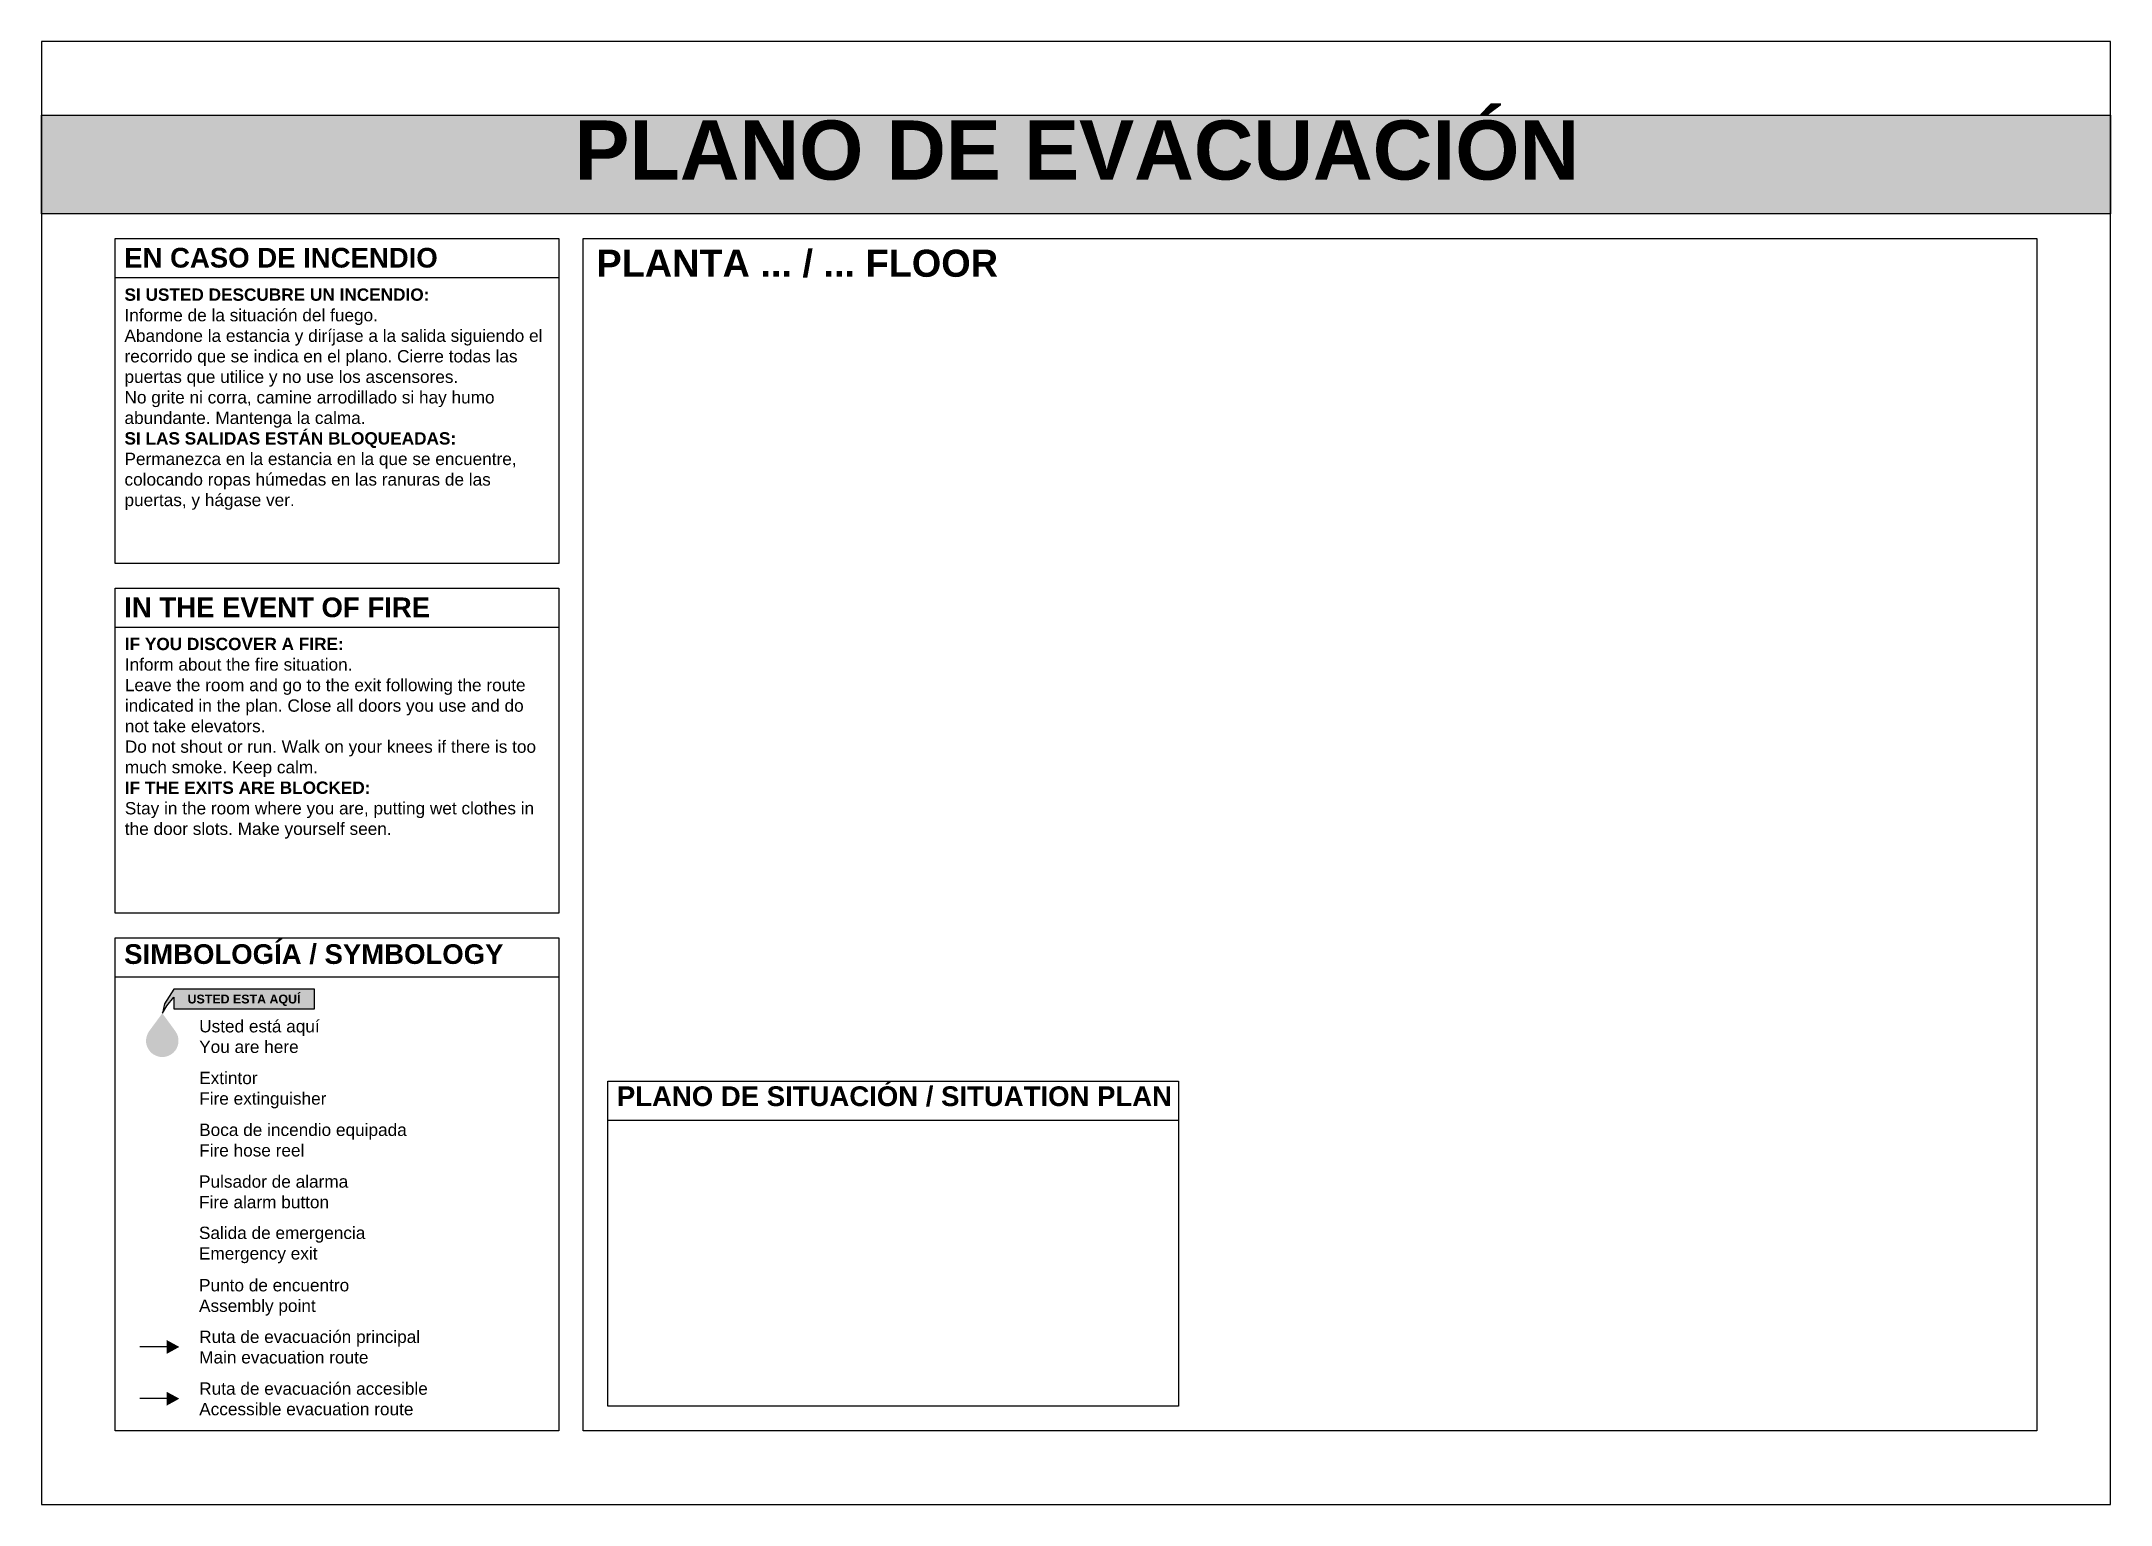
# Model space of a CAD drawing. Extents: x 0 to 420, y 0 to 297.
import ezdxf
from ezdxf.enums import TextEntityAlignment as Align

# ---------------------------------------------------------------- set-up
doc = ezdxf.new("R2010")
doc.units = 0
doc.header["$MEASUREMENT"] = 0
doc.layers.add('Dimensiones A3', color=7, linetype='Continuous', plot=False)
doc.layers.add('Plano situación', color=7, linetype='Continuous')
doc.styles.add('21', font='arialbd.ttf', dxfattribs={"height": 1})

# ---------------------------------------------------------------- blocks, each defined once
blk = doc.blocks.new('USTEDAQUI')
h = blk.add_hatch(color=164)
h.dxf.hatch_style = 1
edge = h.paths.add_edge_path()
edge.add_spline(control_points=[(1.6, 7.04), (1.6, 7.04), (2.2, 7.04), (2.2, 7.04), (2.2, 7.04), (2.2, 7.04), (20.6, 7.04), (20.6, 7.04), (20.6, 7.04), (20.6, 7.04), (20.6, 4.4), (20.6, 4.4), (20.6, 4.4), (20.6, 4.4), (1.6, 4.4), (1.6, 4.4), (1.6, 4.4), (1.6, 4.4), (1.6, 5.98), (1.6, 5.98), (1.6, 5.98), (1.6, 5.98), (0.63, 4.82), (0.63, 4.82), (0.63, 4.82), (0.63, 4.82), (0.04, 3.8), (0.04, 3.8), (0.04, 3.8), (0.04, 3.8), (0.32, 5.05), (0.32, 5.05), (0.32, 5.05), (0.32, 5.05), (1.6, 7.04), (1.6, 7.04)], knot_values=[0, 0, 0, 0, 0.1, 0.1, 0.1, 0.1, 0.2, 0.2, 0.2, 0.2, 0.3, 0.3, 0.3, 0.3, 0.4, 0.4, 0.4, 0.4, 0.5, 0.5, 0.5, 0.5, 0.6, 0.6, 0.6, 0.6, 0.7, 0.7, 0.7, 0.7, 0.8, 0.8, 0.8, 0.8, 1, 1, 1, 1], degree=3, periodic=0)
h = blk.add_hatch(color=164)
h.dxf.hatch_style = 1
edge = h.paths.add_edge_path()
edge.add_spline(control_points=[(1.79, 1.37), (1.79, 1.37), (1.79, 1.37), (1.79, 1.37), (1.79, 1.37), (1.79, 1.37), (1.35, 1.98), (0.91, 2.58)], knot_values=[0.011111, 0.011111, 0.011111, 0.011111, 0.011111, 0.011111, 0.011111, 0.011111, 0.022222, 0.022222, 0.022222, 0.022222], degree=3, periodic=0)
edge.add_spline(control_points=[(0.91, 2.58), (0.47, 3.19), (0.02, 3.79), (0.02, 3.79), (0.02, 3.79), (-1.76, 1.37), (-1.76, 1.37), (-1.76, 1.37), (-1.76, 1.37), (-1.94, 1.07), (-1.94, 1.07), (-1.94, 1.07), (-1.94, 1.07), (-2.06, 0.76), (-2.06, 0.76)], knot_values=[0.911112, 0.911112, 0.911112, 0.911112, 0.922223, 0.922223, 0.922223, 0.966668, 0.966668, 0.966668, 0.966668, 0.98889, 0.98889, 0.98889, 0.98889, 1.011111, 1.011111, 1.011111, 1.011111], degree=3, periodic=0)
edge.add_spline(control_points=[(-2.06, 0.76), (-2.06, 0.76), (-2.06, 0.76), (-2.06, 0.76), (-2.06, 0.76), (-2.09, 0.65), (-2.12, 0.55), (-2.14, 0.45)], knot_values=[0.888889, 0.888889, 0.888889, 0.888889, 0.88889, 0.88889, 0.88889, 0.88889, 0.911112, 0.911112, 0.911112, 0.911112], degree=3, periodic=0)
edge.add_spline(control_points=[(-2.15, 0.39), (-2.17, 0.29), (-2.18, 0.18), (-2.18, 0.08)], knot_values=[0.822222, 0.822222, 0.822222, 0.822222, 0.844444, 0.844444, 0.844444, 0.844444], degree=3, periodic=0)
edge.add_spline(control_points=[(-2.18, 0.07), (-2.18, -0.15), (-2.15, -0.37), (-2.08, -0.58)], knot_values=[0.755556, 0.755556, 0.755556, 0.755556, 0.777778, 0.777778, 0.777778, 0.777778], degree=3, periodic=0)
edge.add_spline(control_points=[(-2.06, -0.63), (-2.03, -0.73), (-1.99, -0.82), (-1.94, -0.91)], knot_values=[0.688889, 0.688889, 0.688889, 0.688889, 0.711111, 0.711111, 0.711111, 0.711111], degree=3, periodic=0)
edge.add_spline(control_points=[(-1.93, -0.93), (-1.83, -1.12), (-1.71, -1.29), (-1.56, -1.45)], knot_values=[0.622222, 0.622222, 0.622222, 0.622222, 0.644444, 0.644444, 0.644444, 0.644444], degree=3, periodic=0)
edge.add_spline(control_points=[(-1.53, -1.48), (-1.53, -1.48), (-1.46, -1.54), (-1.46, -1.54)], knot_values=[0.577778, 0.577778, 0.577778, 0.577778, 0.6, 0.6, 0.6, 0.6], degree=3, periodic=0)
edge.add_spline(control_points=[(-1.46, -1.54), (-1.46, -1.54), (-1.46, -1.54), (-1.46, -1.54), (-1.46, -1.54), (-1.45, -1.55), (-1.44, -1.56), (-1.43, -1.57)], knot_values=[0.566667, 0.566667, 0.566667, 0.566667, 0.566667, 0.566667, 0.566667, 0.566667, 0.577778, 0.577778, 0.577778, 0.577778], degree=3, periodic=0)
edge.add_spline(control_points=[(-1.43, -1.57), (-1.42, -1.58), (-1.41, -1.59), (-1.4, -1.6), (-1.4, -1.6), (-1.4, -1.6), (-1.27, -1.71), (-1.27, -1.71), (-1.27, -1.71), (-1.27, -1.71), (-1.27, -1.71), (-1.27, -1.71)], knot_values=[0.533333, 0.533333, 0.533333, 0.533333, 0.544444, 0.544444, 0.544444, 0.544444, 0.566666, 0.566666, 0.566666, 0.566666, 0.566667, 0.566667, 0.566667, 0.566667], degree=3, periodic=0)
edge.add_spline(control_points=[(-1.27, -1.71), (-1.27, -1.71), (-1.2, -1.75), (-1.2, -1.75)], knot_values=[0.511111, 0.511111, 0.511111, 0.511111, 0.533333, 0.533333, 0.533333, 0.533333], degree=3, periodic=0)
edge.add_spline(control_points=[(-1.2, -1.75), (-1.2, -1.75), (-1.2, -1.75), (-1.2, -1.75), (-1.2, -1.75), (-0.94, -1.92), (-0.65, -2.04), (-0.32, -2.1), (-0.32, -2.1), (-0.32, -2.1), (-0.32, -2.1), (-0.32, -2.1)], knot_values=[0.488889, 0.488889, 0.488889, 0.488889, 0.488889, 0.488889, 0.488889, 0.488889, 0.511111, 0.511111, 0.511111, 0.511111, 0.511111, 0.511111, 0.511111, 0.511111], degree=3, periodic=0)
edge.add_spline(control_points=[(-0.32, -2.1), (-0.32, -2.1), (-0.32, -2.1), (-0.32, -2.1), (-0.32, -2.1)], knot_values=[0.466667, 0.466667, 0.466667, 0.466667, 0.488889, 0.488889, 0.488889, 0.488889, 0.488889], degree=3, periodic=0)
edge.add_spline(control_points=[(-0.32, -2.1), (-0.32, -2.1), (0.03, -2.11), (0.03, -2.11)], knot_values=[0.444445, 0.444445, 0.444445, 0.444445, 0.466667, 0.466667, 0.466667, 0.466667], degree=3, periodic=0)
edge.add_spline(control_points=[(0.03, -2.11), (0.03, -2.11), (0.03, -2.11), (0.03, -2.11), (0.03, -2.11), (0.03, -2.11), (0.35, -2.1), (0.35, -2.1), (0.35, -2.1), (0.35, -2.1), (0.35, -2.1), (0.35, -2.1)], knot_values=[0.422222, 0.422222, 0.422222, 0.422222, 0.422222, 0.422222, 0.422222, 0.422222, 0.444444, 0.444444, 0.444444, 0.444444, 0.444445, 0.444445, 0.444445, 0.444445], degree=3, periodic=0)
edge.add_spline(control_points=[(0.36, -2.1), (0.36, -2.1), (0.36, -2.1), (0.36, -2.1), (0.36, -2.1)], knot_values=[0.377778, 0.377778, 0.377778, 0.377778, 0.4, 0.4, 0.4, 0.4, 0.4], degree=3, periodic=0)
edge.add_spline(control_points=[(0.36, -2.1), (0.7, -2.04), (1.01, -1.91), (1.27, -1.73)], knot_values=[0.355556, 0.355556, 0.355556, 0.355556, 0.377778, 0.377778, 0.377778, 0.377778], degree=3, periodic=0)
edge.add_spline(control_points=[(1.27, -1.73), (1.27, -1.73), (1.27, -1.73), (1.27, -1.73), (1.27, -1.73), (1.27, -1.73), (1.31, -1.71), (1.31, -1.71), (1.31, -1.71), (1.31, -1.71), (1.31, -1.71), (1.31, -1.71)], knot_values=[0.333333, 0.333333, 0.333333, 0.333333, 0.333333, 0.333333, 0.333333, 0.333333, 0.355556, 0.355556, 0.355556, 0.355556, 0.355556, 0.355556, 0.355556, 0.355556], degree=3, periodic=0)
edge.add_spline(control_points=[(1.37, -1.66), (1.37, -1.66), (1.37, -1.66), (1.37, -1.66), (1.37, -1.66), (1.41, -1.63), (1.45, -1.59), (1.48, -1.56)], knot_values=[0.288889, 0.288889, 0.288889, 0.288889, 0.288889, 0.288889, 0.288889, 0.288889, 0.311111, 0.311111, 0.311111, 0.311111], degree=3, periodic=0)
edge.add_spline(control_points=[(1.58, -1.48), (1.58, -1.48), (1.63, -1.42), (1.63, -1.42)], knot_values=[0.244445, 0.244445, 0.244445, 0.244445, 0.266666, 0.266666, 0.266666, 0.266666], degree=3, periodic=0)
edge.add_spline(control_points=[(1.63, -1.42), (1.63, -1.42), (1.63, -1.42), (1.63, -1.42), (1.63, -1.42), (1.84, -1.2), (2, -0.93), (2.09, -0.64)], knot_values=[0.222222, 0.222222, 0.222222, 0.222222, 0.222223, 0.222223, 0.222223, 0.222223, 0.244445, 0.244445, 0.244445, 0.244445], degree=3, periodic=0)
edge.add_spline(control_points=[(2.09, -0.64), (2.09, -0.64), (2.09, -0.64), (2.09, -0.64), (2.09, -0.64), (2.09, -0.64), (2.11, -0.6), (2.11, -0.6), (2.11, -0.6), (2.11, -0.6), (2.11, -0.6), (2.11, -0.6)], knot_values=[0.2, 0.2, 0.2, 0.2, 0.2, 0.2, 0.2, 0.2, 0.222222, 0.222222, 0.222222, 0.222222, 0.222222, 0.222222, 0.222222, 0.222222], degree=3, periodic=0)
edge.add_spline(control_points=[(2.12, -0.57), (2.18, -0.38), (2.21, -0.17), (2.21, 0.04)], knot_values=[0.155556, 0.155556, 0.155556, 0.155556, 0.177778, 0.177778, 0.177778, 0.177778], degree=3, periodic=0)
edge.add_spline(control_points=[(2.21, 0.12), (2.21, 0.22), (2.2, 0.32), (2.18, 0.42)], knot_values=[0.088889, 0.088889, 0.088889, 0.088889, 0.111111, 0.111111, 0.111111, 0.111111], degree=3, periodic=0)
edge.add_spline(control_points=[(2.18, 0.42), (2.18, 0.42), (2.18, 0.42), (2.18, 0.42), (2.18, 0.42), (2.17, 0.53), (2.14, 0.64), (2.11, 0.76)], knot_values=[0.066667, 0.066667, 0.066667, 0.066667, 0.066667, 0.066667, 0.066667, 0.066667, 0.088889, 0.088889, 0.088889, 0.088889], degree=3, periodic=0)
edge.add_spline(control_points=[(2.11, 0.76), (2.11, 0.76), (2.11, 0.76), (2.11, 0.76), (2.11, 0.76), (2.11, 0.76), (1.97, 1.07), (1.97, 1.07)], knot_values=[0.044445, 0.044445, 0.044445, 0.044445, 0.044445, 0.044445, 0.044445, 0.044445, 0.066667, 0.066667, 0.066667, 0.066667], degree=3, periodic=0)
edge.add_spline(control_points=[(1.97, 1.07), (1.97, 1.07), (1.97, 1.07), (1.97, 1.07), (1.97, 1.07), (1.97, 1.07), (1.79, 1.37), (1.79, 1.37)], knot_values=[0.022222, 0.022222, 0.022222, 0.022222, 0.022223, 0.022223, 0.022223, 0.022223, 0.044445, 0.044445, 0.044445, 0.044445], degree=3, periodic=0)
at = {"color": 164}
blk.add_open_spline([(1.6, 7.04), (1.6, 7.04), (2.2, 7.04), (2.2, 7.04), (2.2, 7.04), (2.2, 7.04), (20.6, 7.04), (20.6, 7.04), (20.6, 7.04), (20.6, 7.04), (20.6, 4.4), (20.6, 4.4), (20.6, 4.4), (20.6, 4.4), (1.6, 4.4), (1.6, 4.4), (1.6, 4.4), (1.6, 4.4), (1.6, 5.98), (1.6, 5.98), (1.6, 5.98), (1.6, 5.98), (0.63, 4.82), (0.63, 4.82), (0.63, 4.82), (0.63, 4.82), (0.04, 3.8), (0.04, 3.8), (0.04, 3.8), (0.04, 3.8), (0.32, 5.05), (0.32, 5.05), (0.32, 5.05), (0.32, 5.05), (1.6, 7.04), (1.6, 7.04)], degree=3, knots=[0, 0, 0, 0, 0.1, 0.1, 0.1, 0.1, 0.2, 0.2, 0.2, 0.2, 0.3, 0.3, 0.3, 0.3, 0.4, 0.4, 0.4, 0.4, 0.5, 0.5, 0.5, 0.5, 0.6, 0.6, 0.6, 0.6, 0.7, 0.7, 0.7, 0.7, 0.8, 0.8, 0.8, 0.8, 1, 1, 1, 1], dxfattribs=at)
at = {"color": 7, "true_color": 0xffffff, "style": '21'}
blk.add_text('USTED ESTA AQUÍ', height=1.2, dxfattribs=at).set_placement((11.08, 5.72), align=Align.MIDDLE_CENTER)

msp = doc.modelspace()

# ---------------------------------------------------------------- hatches: boundary and pattern name
at = {"true_color": 0x008d5a}
h = msp.add_hatch(color=126, dxfattribs=at)
h.dxf.hatch_style = 1
h.paths.add_polyline_path([(0, 281.87), (0, 261.87), (420.01, 261.87), (420.01, 281.87)])
h = msp.add_hatch(color=126, dxfattribs=at)
h.dxf.hatch_style = 1
h.paths.add_polyline_path([(25.45, 30.49), (28, 31.89), (25.45, 33.28)])
h = msp.add_hatch(color=126, dxfattribs=at)
h.dxf.hatch_style = 1
h.paths.add_polyline_path([(25.45, 30.49), (28, 31.89), (25.45, 33.28)])
at = {"true_color": 0x0033ab}
h = msp.add_hatch(color=164, dxfattribs=at)
h.dxf.hatch_style = 1
h.paths.add_polyline_path([(25.45, 19.99), (28, 21.39), (25.45, 22.78)])
h = msp.add_hatch(color=164, dxfattribs=at)
h.dxf.hatch_style = 1
h.paths.add_polyline_path([(25.45, 19.99), (28, 21.39), (25.45, 22.78)])

# ---------------------------------------------------------------- linework, layer by layer
at = {"color": 126, "linetype": 'Continuous', "true_color": 0x008d5a}
msp.add_line((26.54, 31.91), (19.97, 31.91), dxfattribs=at)
msp.add_line((26.54, 31.91), (19.97, 31.91), dxfattribs=at)
at = {"color": 164, "linetype": 'Continuous', "true_color": 0x0033ab}
msp.add_line((26.54, 21.41), (19.97, 21.41), dxfattribs=at)
msp.add_line((26.54, 21.41), (19.97, 21.41), dxfattribs=at)
at = {"color": 126, "true_color": 0x008d5a}
msp.add_lwpolyline([(0, 281.87), (420.01, 281.87), (420.01, 261.87), (0, 261.87)], close=True, dxfattribs=at)
for points in [[(15, 256.87), (105, 256.87), (105, 190.91), (15, 190.91)], [(15, 256.87), (105, 256.87), (105, 248.89), (15, 248.89)], [(110, 256.87), (405.01, 256.87), (405.01, 14.89), (110, 14.89)], [(15, 185.91), (105, 185.91), (105, 119.95), (15, 119.95)], [(15, 185.91), (105, 185.91), (105, 177.93), (15, 177.93)], [(15, 114.95), (105, 114.95), (105, 14.89), (15, 14.89)], [(15, 114.95), (105, 114.95), (105, 106.97), (15, 106.97)]]:
    msp.add_lwpolyline(points, close=True)
at = {"layer": 'Dimensiones A3'}
msp.add_lwpolyline([(0, -0.11), (420.01, -0.11), (420.01, 296.87), (0, 296.87), (0, -0.11)], close=True, dxfattribs=at)
msp.add_lwpolyline([(0, -0.11), (420.01, -0.11), (420.01, 296.87), (0, 296.87), (0, -0.11)], close=True, dxfattribs=at)
at = {"layer": 'Plano situación'}
for points in [[(115, 85.85), (230.79, 85.85), (230.79, 19.89), (115, 19.89)], [(115, 85.85), (230.8, 85.85), (230.8, 77.87), (115, 77.87)]]:
    msp.add_lwpolyline(points, close=True, dxfattribs=at)

# ---------------------------------------------------------------- block references
at = {"xscale": 1.5, "yscale": 1.5, "zscale": 1.5}
msp.add_blockref('USTEDAQUI', (24.51, 93.92), dxfattribs=at)

# ---------------------------------------------------------------- texts
at = {"color": 7, "true_color": 0xffffff, "insert": (68.34, 280.82), "char_height": 12, "attachment_point": 1}
msp.add_mtext_dynamic_manual_height_columns('\\pxqc;{\\fArial|b1|i0|c0|p34;PLANO DE EVACUACIÓN}', width=283.6364, gutter_width=14.73, heights=[7.2], dxfattribs=at)
at = {"attachment_point": 1}
for s, width, gutter_width, heights, insert, char_height in [('\\pxt2.5;{\\fArial|b1|i0|c0|p34;EN CASO DE INCENDIO}', 77.5736, 0, [7.2], (16.81, 254.96), 4), ('\\pxt2.5;{\\fArial|b1|i0|c0|p34;PLANTA ... / ... FLOOR}', 132.7576, 14.73, [7.2], (112.66, 254.59), 5.5), ('\\pxa0.8,ql;{\\fArial|b1|i0|c0|p34;SI USTED DESCUBRE UN INCENDIO:\\P\\fArial|b0|i0|c0|p34;Informe de la situación del fuego.\\PAbandone la estancia y diríjase a la salida siguiendo el recorrido que se indica en el plano. Cierre todas las puertas que utilice y no use los ascensores.\\P\\pq*;No grite ni corra, camine arrodillado si hay humo abundante. Mantenga la calma.\\P\\pa0.25;\\fArial|b1|i0|c0|p34;SI LAS SALIDAS ESTÁN BLOQUEADAS:\\P\\pa0.8,ql,t23;\\fArial|b0|i0|c0|p34;Permanezca en la estancia en la que se encuentre, colocando ropas húmedas en las ranuras de las puertas, y hágase ver.}', 87.0518, 0, [62.87], (16.87, 246.72), 2.5), ('\\pxt2.5;{\\fArial|b1|i0|c0|p34;IN THE EVENT OF FIRE}', 77.5736, 0, [7.2], (16.81, 184), 4), ('\\pxt2.5;{\\fArial|b1|i0|c0|p34;SIMBOLOGÍA / SYMBOLOGY}', 93.1858, 0, [7.2], (16.81, 113.63), 4)]:
    msp.add_mtext_dynamic_manual_height_columns(s, width=width, gutter_width=gutter_width, heights=heights, dxfattribs=dict(at, insert=insert, char_height=char_height))
at = {"char_height": 2.5, "attachment_point": 1}
for s, insert, width in [('\\pxa0.8;{\\fArial|b1|i0|c0|p34;IF YOU DISCOVER A FIRE:\\P\\fArial|b0|i0|c0|p34;Inform about the fire situation.\\PLeave the room and go to the exit following the route indicated in the plan. Close all doors you use and do not take elevators.\\PDo not shout or run. Walk on your knees if there is too much smoke. Keep calm.\\P\\fArial|b1|i0|c0|p34;IF THE EXITS ARE BLOCKED:\\P\\fArial|b0|i0|c0|p34;Stay in the room where you are, putting wet clothes in the door slots. Make yourself seen. }', (16.94, 175.82), 84.9184), ('\\pxt4;{\\fArial|b0|i0|c0|p34;Usted está aquí\\PYou are here }', (32.03, 98.23), 70.6578), ('\\pxt4;{\\fArial|b0|i0|c0|p34;Extintor\\PFire extinguisher}', (32.04, 87.73), 70.6578), ('\\pxt4;{\\fArial|b0|i0|c0|p34;Boca de incendio equipada\\PFire hose reel}', (32.03, 77.21), 70.6578), ('\\pxt4;{\\fArial|b0|i0|c0|p34;Pulsador de alarma\\PFire alarm button}', (32, 66.71), 70.6578), ('\\pxt4;{\\fArial|b0|i0|c0|p34;Salida de emergencia\\PEmergency exit}', (31.98, 56.3), 70.6578), ('\\pxt4;{\\fArial|b0|i0|c0|p34;Punto de encuentro\\PAssembly point}', (32, 45.67), 70.6578), ('\\pxt4;{\\fArial|b0|i0|c0|p34;Ruta de evacuación principal \\PMain evacuation route}', (32.03, 35.2), 70.6578), ('\\pxt4;{\\fArial|b0|i0|c0|p34;Ruta de evacuación accesible\\PAccessible evacuation route}', (32.04, 24.69), 70.6578)]:
    msp.add_mtext(s, dxfattribs=dict(at, insert=insert, width=width))
at = {"layer": 'Plano situación', "insert": (116.81, 84.78), "char_height": 4, "attachment_point": 1}
msp.add_mtext_dynamic_manual_height_columns('\\pxt2.5;{\\fArial|b1|i0|c0|p34;PLANO DE SITUACIÓN / SITUATION PLAN}', width=114.6702, gutter_width=0, heights=[7.2], dxfattribs=at)

doc.saveas('drawing.dxf')
